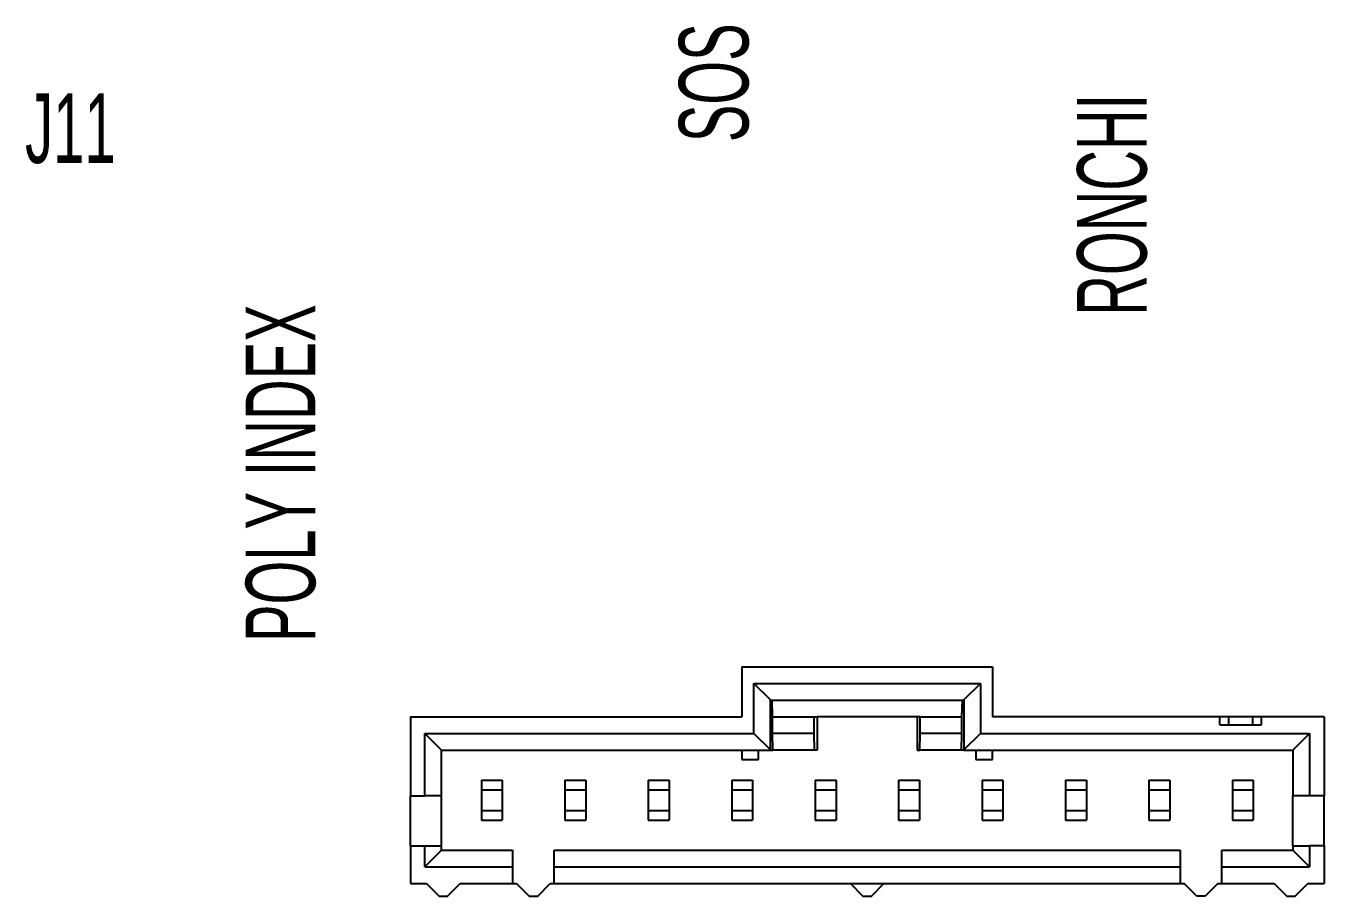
# Model space of a CAD drawing. Header units: millimetres. Extents: x 60 to 360, y 96 to 187.
# Drawn here: x 240.52 to 280.03, y 142.96 to 169.45 of the extents above; entities that cross this region are included whole.
import ezdxf

# ---------------------------------------------------------------- set-up
doc = ezdxf.new("R2010")
doc.units = ezdxf.units.MM
doc.styles.add('SLDTEXTSTYLE0', font='TXT', dxfattribs={"width": 0.605})

msp = doc.modelspace()

# ---------------------------------------------------------------- linework, layer by layer
at = {"color": 7, "linetype": 'Continuous', "lineweight": 25}
for p, q in [((262.314, 149.944), (262.314, 148.424)), ((262.314, 149.944), (269.944, 149.944)), ((269.944, 149.944), (269.944, 148.424)), ((262.678, 149.434), (269.58, 149.434)), ((263.187, 148.933), (262.678, 149.434)), ((262.678, 147.914), (262.678, 149.434)), ((269.07, 148.933), (269.58, 149.434)), ((269.58, 149.434), (269.58, 147.914)), ((263.188, 148.924), (263.187, 148.933)), ((263.187, 147.413), (263.187, 148.933)), ((263.188, 148.924), (269.07, 148.924)), ((263.245, 148.424), (263.232, 148.924)), ((269.013, 148.424), (269.026, 148.924)), ((269.07, 148.933), (269.07, 148.924)), ((269.07, 148.933), (269.07, 147.413)), ((252.224, 148.424), (252.224, 146.014)), ((252.224, 148.424), (262.314, 148.424)), ((263.245, 147.914), (263.245, 148.424)), ((263.245, 148.424), (264.515, 148.424)), ((264.515, 147.914), (264.515, 148.424)), ((264.515, 148.424), (264.604, 148.424)), ((264.604, 148.424), (264.604, 147.404)), ((267.654, 148.424), (264.604, 148.424)), ((267.654, 148.424), (267.654, 147.404)), ((267.743, 148.424), (267.654, 148.424)), ((267.743, 147.914), (267.743, 148.424)), ((267.743, 148.424), (269.013, 148.424)), ((269.013, 147.914), (269.013, 148.424)), ((276.859, 148.424), (269.944, 148.424)), ((276.859, 148.174), (276.859, 148.424)), ((277.128, 148.424), (276.859, 148.424)), ((276.859, 148.174), (278.129, 148.174)), ((277.128, 148.424), (277.128, 148.174)), ((277.86, 148.424), (277.128, 148.424)), ((277.86, 148.424), (277.86, 148.174)), ((278.129, 148.424), (277.86, 148.424)), ((278.129, 148.174), (278.129, 148.424)), ((280.034, 148.424), (278.129, 148.424)), ((280.034, 148.424), (280.034, 146.014)), ((252.664, 146.014), (252.664, 147.914)), ((253.174, 147.404), (252.664, 147.914)), ((252.664, 147.914), (262.678, 147.914)), ((263.187, 147.413), (262.678, 147.914)), ((263.254, 147.404), (263.245, 147.914)), ((264.515, 147.914), (263.245, 147.914)), ((264.524, 147.404), (264.515, 147.914)), ((267.734, 147.404), (267.743, 147.914)), ((269.013, 147.914), (267.743, 147.914)), ((269.004, 147.404), (269.013, 147.914)), ((269.07, 147.413), (269.58, 147.914)), ((269.58, 147.914), (279.594, 147.914)), ((279.084, 147.404), (279.594, 147.914)), ((279.594, 147.914), (279.594, 146.014)), ((253.174, 146.014), (253.174, 147.404)), ((253.174, 147.404), (262.314, 147.404)), ((262.314, 147.404), (262.824, 147.404)), ((262.314, 147.404), (262.314, 147.124)), ((262.824, 147.404), (263.188, 147.404)), ((262.824, 147.124), (262.824, 147.404)), ((263.187, 147.413), (263.188, 147.404)), ((263.188, 147.404), (263.254, 147.404)), ((264.524, 147.404), (263.254, 147.404)), ((264.604, 147.404), (264.524, 147.404)), ((267.654, 147.404), (267.734, 147.404)), ((269.004, 147.404), (267.734, 147.404)), ((269.07, 147.404), (269.004, 147.404)), ((269.07, 147.404), (269.07, 147.413)), ((269.07, 147.404), (269.434, 147.404)), ((269.434, 147.404), (269.944, 147.404)), ((269.434, 147.404), (269.434, 147.124)), ((269.944, 147.404), (279.084, 147.404)), ((269.944, 147.124), (269.944, 147.404)), ((279.084, 147.404), (279.084, 146.014)), ((262.314, 147.124), (262.824, 147.124)), ((269.434, 147.124), (269.944, 147.124)), ((254.386, 146.493), (255.021, 146.493)), ((254.386, 146.493), (254.386, 146.201)), ((254.386, 146.201), (254.386, 145.566)), ((254.386, 146.201), (255.021, 146.201)), ((255.021, 146.493), (255.021, 146.201)), ((255.021, 146.201), (255.021, 145.566)), ((256.926, 146.493), (257.561, 146.493)), ((256.926, 146.493), (256.926, 146.201)), ((256.926, 146.201), (256.926, 145.566)), ((256.926, 146.201), (257.561, 146.201)), ((257.561, 146.493), (257.561, 146.201)), ((257.561, 146.201), (257.561, 145.566)), ((259.466, 146.493), (260.101, 146.493)), ((259.466, 146.493), (259.466, 146.201)), ((259.466, 146.201), (259.466, 145.566)), ((259.466, 146.201), (260.101, 146.201)), ((260.101, 146.493), (260.101, 146.201)), ((260.101, 146.201), (260.101, 145.566)), ((262.006, 146.493), (262.641, 146.493)), ((262.006, 146.493), (262.006, 146.201)), ((262.006, 146.201), (262.641, 146.201)), ((262.006, 146.201), (262.006, 145.566)), ((262.641, 146.493), (262.641, 146.201)), ((262.641, 146.201), (262.641, 145.566)), ((264.546, 146.493), (265.181, 146.493)), ((264.546, 146.493), (264.546, 146.201)), ((264.546, 146.201), (265.181, 146.201)), ((264.546, 146.201), (264.546, 145.566)), ((265.181, 146.493), (265.181, 146.201)), ((265.181, 146.201), (265.181, 145.566)), ((267.086, 146.493), (267.721, 146.493)), ((267.086, 146.493), (267.086, 146.201)), ((267.086, 146.201), (267.721, 146.201)), ((267.086, 146.201), (267.086, 145.566)), ((267.721, 146.493), (267.721, 146.201)), ((267.721, 146.201), (267.721, 145.566)), ((269.626, 146.493), (270.261, 146.493)), ((269.626, 146.493), (269.626, 146.201)), ((269.626, 146.201), (270.261, 146.201)), ((269.626, 146.201), (269.626, 145.566)), ((270.261, 146.493), (270.261, 146.201)), ((270.261, 146.201), (270.261, 145.566)), ((272.166, 146.493), (272.801, 146.493)), ((272.166, 146.493), (272.166, 146.201)), ((272.166, 146.201), (272.801, 146.201)), ((272.166, 146.201), (272.166, 145.566)), ((272.801, 146.493), (272.801, 146.201)), ((272.801, 146.201), (272.801, 145.566)), ((274.706, 146.493), (275.341, 146.493)), ((274.706, 146.493), (274.706, 146.201)), ((274.706, 146.201), (275.341, 146.201)), ((274.706, 146.201), (274.706, 145.566)), ((275.341, 146.493), (275.341, 146.201)), ((275.341, 146.201), (275.341, 145.566)), ((277.246, 146.493), (277.881, 146.493)), ((277.246, 146.493), (277.246, 146.201)), ((277.246, 146.201), (277.881, 146.201)), ((277.246, 146.201), (277.246, 145.566)), ((277.881, 146.493), (277.881, 146.201)), ((277.881, 146.201), (277.881, 145.566)), ((252.224, 146.014), (252.664, 146.014)), ((252.224, 144.494), (252.224, 146.014)), ((253.174, 146.014), (252.664, 146.014)), ((253.174, 144.494), (253.174, 146.014)), ((279.594, 146.014), (279.084, 146.014)), ((279.084, 144.494), (279.084, 146.014)), ((280.034, 146.014), (279.594, 146.014)), ((280.034, 144.494), (280.034, 146.014)), ((254.386, 145.566), (255.021, 145.566)), ((254.386, 145.566), (254.386, 145.274)), ((255.021, 145.566), (255.021, 145.274)), ((256.926, 145.566), (257.561, 145.566)), ((256.926, 145.566), (256.926, 145.274)), ((257.561, 145.566), (257.561, 145.274)), ((259.466, 145.566), (260.101, 145.566)), ((259.466, 145.566), (259.466, 145.274)), ((260.101, 145.566), (260.101, 145.274)), ((262.006, 145.566), (262.641, 145.566)), ((262.006, 145.566), (262.006, 145.274)), ((262.641, 145.566), (262.641, 145.274)), ((264.546, 145.566), (265.181, 145.566)), ((264.546, 145.566), (264.546, 145.274)), ((265.181, 145.566), (265.181, 145.274)), ((267.086, 145.566), (267.721, 145.566)), ((267.086, 145.566), (267.086, 145.274)), ((267.721, 145.566), (267.721, 145.274)), ((269.626, 145.566), (270.261, 145.566)), ((269.626, 145.566), (269.626, 145.274)), ((270.261, 145.566), (270.261, 145.274)), ((272.166, 145.566), (272.801, 145.566)), ((272.166, 145.566), (272.166, 145.274)), ((272.801, 145.566), (272.801, 145.274)), ((274.706, 145.566), (275.341, 145.566)), ((274.706, 145.566), (274.706, 145.274)), ((275.341, 145.566), (275.341, 145.274)), ((277.246, 145.566), (277.881, 145.566)), ((277.246, 145.566), (277.246, 145.274)), ((277.881, 145.566), (277.881, 145.274)), ((254.386, 145.274), (255.021, 145.274)), ((256.926, 145.274), (257.561, 145.274)), ((259.466, 145.274), (260.101, 145.274)), ((262.006, 145.274), (262.641, 145.274)), ((264.546, 145.274), (265.181, 145.274)), ((267.086, 145.274), (267.721, 145.274)), ((269.626, 145.274), (270.261, 145.274)), ((272.166, 145.274), (272.801, 145.274)), ((274.706, 145.274), (275.341, 145.274)), ((277.246, 145.274), (277.881, 145.274)), ((252.224, 144.494), (252.224, 143.344)), ((252.224, 144.494), (252.664, 144.494)), ((252.664, 143.854), (252.664, 144.494)), ((252.664, 144.494), (253.174, 144.494)), ((253.174, 144.364), (252.664, 143.854)), ((253.174, 144.364), (253.174, 144.494)), ((253.174, 144.364), (255.334, 144.364)), ((255.334, 144.364), (255.334, 143.854)), ((256.604, 143.854), (256.604, 144.364)), ((256.604, 144.364), (275.654, 144.364)), ((275.654, 144.364), (275.654, 143.854)), ((276.924, 143.854), (276.924, 144.364)), ((276.924, 144.364), (279.084, 144.364)), ((279.084, 144.494), (279.594, 144.494)), ((279.084, 144.494), (279.084, 144.364)), ((279.084, 144.364), (279.594, 143.854)), ((279.594, 144.494), (279.594, 143.854)), ((280.034, 144.494), (279.594, 144.494)), ((280.034, 144.494), (280.034, 143.344)), ((252.664, 143.854), (255.334, 143.854)), ((255.334, 143.854), (255.334, 143.344)), ((256.604, 143.854), (275.654, 143.854)), ((256.604, 143.344), (256.604, 143.854)), ((275.654, 143.854), (275.654, 143.344)), ((276.924, 143.854), (279.594, 143.854)), ((276.924, 143.344), (276.924, 143.854)), ((252.224, 143.344), (252.719, 143.344)), ((252.719, 143.344), (253.099, 142.964)), ((253.359, 142.964), (253.739, 143.344)), ((253.739, 143.344), (255.334, 143.344)), ((255.334, 143.344), (255.459, 143.344)), ((255.459, 143.344), (255.839, 142.964)), ((256.099, 142.964), (256.479, 143.344)), ((256.479, 143.344), (256.604, 143.344)), ((256.604, 143.344), (275.654, 143.344)), ((265.619, 143.344), (265.999, 142.964)), ((266.259, 142.964), (266.639, 143.344)), ((275.654, 143.344), (275.779, 143.344)), ((276.159, 142.964), (275.779, 143.344)), ((276.799, 143.344), (276.419, 142.964)), ((276.799, 143.344), (276.924, 143.344)), ((276.924, 143.344), (278.519, 143.344)), ((278.519, 143.344), (278.899, 142.964)), ((279.159, 142.964), (279.539, 143.344)), ((279.539, 143.344), (280.034, 143.344)), ((253.099, 142.964), (253.359, 142.964)), ((255.839, 142.964), (256.099, 142.964)), ((265.999, 142.964), (266.259, 142.964)), ((276.419, 142.964), (276.159, 142.964)), ((278.899, 142.964), (279.159, 142.964))]:
    msp.add_line(p, q, dxfattribs=at)

# ---------------------------------------------------------------- texts
at = {"color": 7, "linetype": 'Continuous', "lineweight": 0, "char_height": 2.1167, "attachment_point": 1, "rotation": 90, "style": 'SLDTEXTSTYLE0'}
for s, insert in [('SOS', (260.397, 165.914)), ('RONCHI', (272.518, 160.631)), ('POLY INDEX', (247.212, 150.697))]:
    msp.add_mtext(s, dxfattribs=dict(at, insert=insert))
at = {"color": 7, "linetype": 'Continuous', "lineweight": 0, "insert": (240.496, 167.396), "char_height": 2.1167, "attachment_point": 1, "style": 'SLDTEXTSTYLE0'}
msp.add_mtext('J11', dxfattribs=at)

doc.saveas('drawing.dxf')
